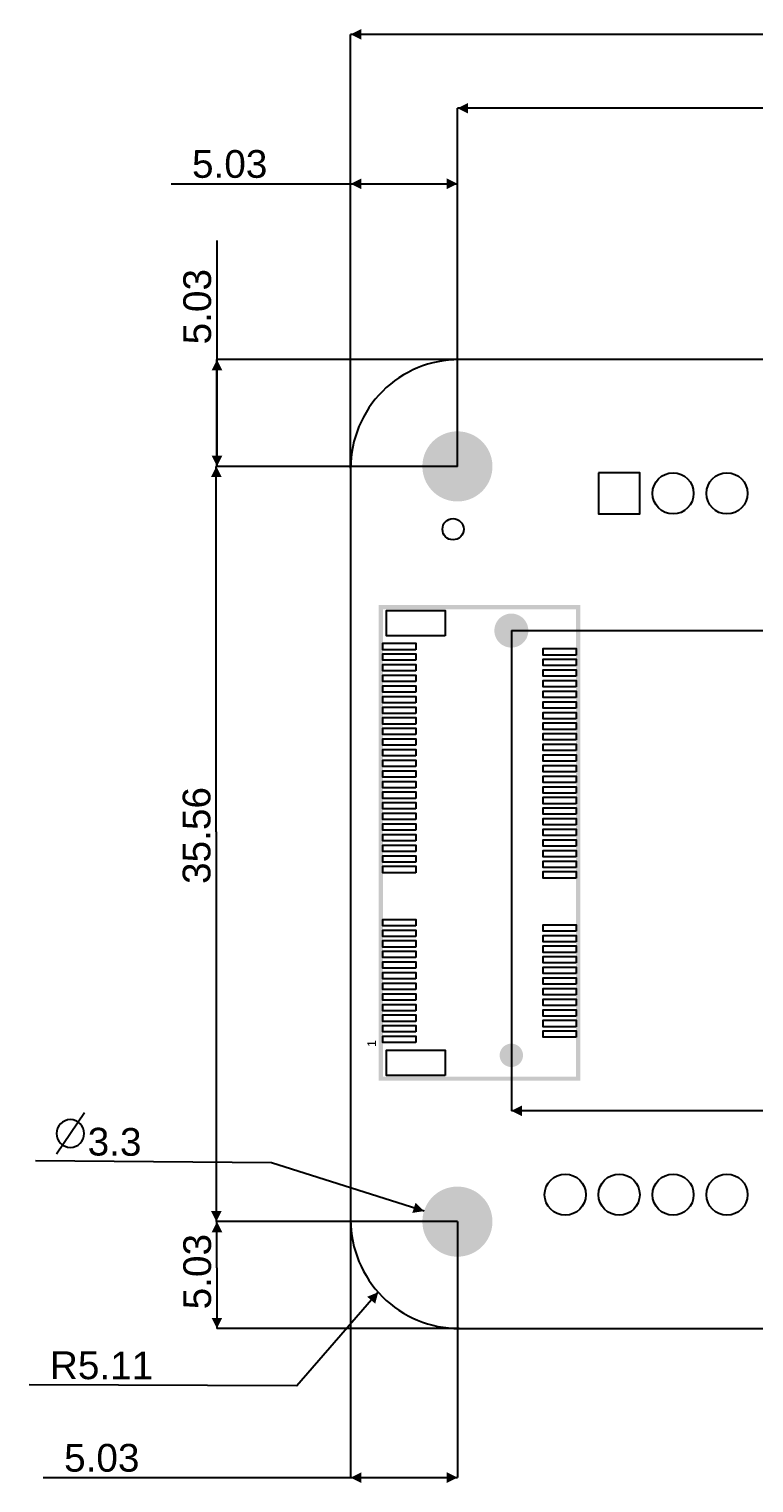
# Model space of a CAD drawing. Header units: millimetres. Extents: x -156 to 264, y -126 to 171.
# Drawn here: x -60.8 to -26.6, y -7.3 to 61.2 of the extents above; entities that cross this region are included whole.
import ezdxf

# ---------------------------------------------------------------- set-up
doc = ezdxf.new("R2010")
doc.units = ezdxf.units.MM
doc.header["$MEASUREMENT"] = 0
doc.layers.add('DIMENSION', color=7, linetype='Continuous', true_color=0xffffff)

msp = doc.modelspace()

# ---------------------------------------------------------------- hatches: boundary and pattern name
at = {"layer": 'DIMENSION'}
for points in [[(-45.12, 61.182), (-45.62, 60.932), (-45.12, 60.682)], [(-40.09, 57.704), (-40.59, 57.454), (-40.09, 57.204)], [(-45.12, 54.148), (-45.62, 53.898), (-45.12, 53.648)], [(-41.09, 53.648), (-40.59, 53.898), (-41.09, 54.148)], [(-51.669, 45.12), (-51.919, 45.62), (-52.169, 45.12)], [(-38.94, 40.59), (-38.94, 40.627), (-38.942, 40.664), (-38.944, 40.701), (-38.947, 40.738), (-38.951, 40.776), (-38.955, 40.814), (-38.961, 40.852), (-38.968, 40.89), (-38.975, 40.929), (-38.984, 40.967), (-38.993, 41.006), (-39.004, 41.044), (-39.015, 41.082), (-39.028, 41.121), (-39.041, 41.159), (-39.056, 41.197), (-39.071, 41.235), (-39.088, 41.273), (-39.106, 41.311), (-39.124, 41.348), (-39.144, 41.385), (-39.165, 41.421), (-39.186, 41.457), (-39.209, 41.493), (-39.233, 41.528), (-39.257, 41.563), (-39.283, 41.597), (-39.309, 41.63), (-39.336, 41.663), (-39.364, 41.695), (-39.393, 41.726), (-39.423, 41.757), (-39.454, 41.787), (-39.485, 41.816), (-39.517, 41.844), (-39.55, 41.871), (-39.583, 41.897), (-39.617, 41.923), (-39.652, 41.947), (-39.687, 41.971), (-39.723, 41.994), (-39.759, 42.015), (-39.795, 42.036), (-39.832, 42.056), (-39.869, 42.074), (-39.907, 42.092), (-39.945, 42.109), (-39.983, 42.124), (-40.021, 42.139), (-40.059, 42.152), (-40.098, 42.165), (-40.136, 42.176), (-40.174, 42.187), (-40.213, 42.196), (-40.251, 42.205), (-40.29, 42.212), (-40.328, 42.219), (-40.366, 42.225), (-40.404, 42.229), (-40.442, 42.233), (-40.479, 42.236), (-40.516, 42.238), (-40.553, 42.24), (-40.59, 42.24), (-40.627, 42.24), (-40.664, 42.238), (-40.701, 42.236), (-40.738, 42.233), (-40.776, 42.229), (-40.814, 42.225), (-40.852, 42.219), (-40.89, 42.212), (-40.929, 42.205), (-40.967, 42.196), (-41.006, 42.187), (-41.044, 42.176), (-41.082, 42.165), (-41.121, 42.152), (-41.159, 42.139), (-41.197, 42.124), (-41.235, 42.109), (-41.273, 42.092), (-41.311, 42.074), (-41.348, 42.056), (-41.385, 42.036), (-41.421, 42.015), (-41.457, 41.994), (-41.493, 41.971), (-41.528, 41.947), (-41.563, 41.923), (-41.597, 41.897), (-41.63, 41.871), (-41.663, 41.844), (-41.695, 41.816), (-41.726, 41.787), (-41.757, 41.757), (-41.787, 41.726), (-41.816, 41.695), (-41.844, 41.663), (-41.871, 41.63), (-41.897, 41.597), (-41.923, 41.563), (-41.947, 41.528), (-41.971, 41.493), (-41.994, 41.457), (-42.015, 41.421), (-42.036, 41.385), (-42.056, 41.348), (-42.074, 41.311), (-42.092, 41.273), (-42.109, 41.235), (-42.124, 41.197), (-42.139, 41.159), (-42.152, 41.121), (-42.165, 41.082), (-42.176, 41.044), (-42.187, 41.006), (-42.196, 40.967), (-42.205, 40.929), (-42.212, 40.89), (-42.219, 40.852), (-42.225, 40.814), (-42.229, 40.776), (-42.233, 40.738), (-42.236, 40.701), (-42.238, 40.664), (-42.24, 40.627), (-42.24, 40.59), (-42.24, 40.553), (-42.238, 40.516), (-42.236, 40.479), (-42.233, 40.442), (-42.229, 40.404), (-42.225, 40.366), (-42.219, 40.328), (-42.212, 40.29), (-42.205, 40.251), (-42.196, 40.213), (-42.187, 40.174), (-42.176, 40.136), (-42.165, 40.098), (-42.152, 40.059), (-42.139, 40.021), (-42.124, 39.983), (-42.109, 39.945), (-42.092, 39.907), (-42.074, 39.869), (-42.056, 39.832), (-42.036, 39.795), (-42.015, 39.759), (-41.994, 39.723), (-41.971, 39.687), (-41.947, 39.652), (-41.923, 39.617), (-41.897, 39.583), (-41.871, 39.55), (-41.844, 39.517), (-41.816, 39.485), (-41.787, 39.454), (-41.757, 39.423), (-41.726, 39.393), (-41.695, 39.364), (-41.663, 39.336), (-41.63, 39.309), (-41.597, 39.283), (-41.563, 39.257), (-41.528, 39.233), (-41.493, 39.209), (-41.457, 39.186), (-41.421, 39.165), (-41.385, 39.144), (-41.348, 39.124), (-41.311, 39.106), (-41.273, 39.088), (-41.235, 39.071), (-41.197, 39.056), (-41.159, 39.041), (-41.121, 39.028), (-41.082, 39.015), (-41.044, 39.004), (-41.006, 38.993), (-40.967, 38.984), (-40.929, 38.975), (-40.89, 38.968), (-40.852, 38.961), (-40.814, 38.955), (-40.776, 38.951), (-40.738, 38.947), (-40.701, 38.944), (-40.664, 38.942), (-40.627, 38.94), (-40.59, 38.94), (-40.553, 38.94), (-40.516, 38.942), (-40.479, 38.944), (-40.442, 38.947), (-40.404, 38.951), (-40.366, 38.955), (-40.328, 38.961), (-40.29, 38.968), (-40.251, 38.975), (-40.213, 38.984), (-40.174, 38.993), (-40.136, 39.004), (-40.098, 39.015), (-40.059, 39.028), (-40.021, 39.041), (-39.983, 39.056), (-39.945, 39.071), (-39.907, 39.088), (-39.869, 39.106), (-39.832, 39.124), (-39.795, 39.144), (-39.759, 39.165), (-39.723, 39.186), (-39.687, 39.209), (-39.652, 39.233), (-39.617, 39.257), (-39.583, 39.283), (-39.55, 39.309), (-39.517, 39.336), (-39.485, 39.364), (-39.454, 39.393), (-39.423, 39.423), (-39.393, 39.454), (-39.364, 39.485), (-39.336, 39.517), (-39.309, 39.55), (-39.283, 39.583), (-39.257, 39.617), (-39.233, 39.652), (-39.209, 39.687), (-39.186, 39.723), (-39.165, 39.759), (-39.144, 39.795), (-39.124, 39.832), (-39.106, 39.869), (-39.088, 39.907), (-39.071, 39.945), (-39.056, 39.983), (-39.041, 40.021), (-39.028, 40.059), (-39.015, 40.098), (-39.004, 40.136), (-38.993, 40.174), (-38.984, 40.213), (-38.975, 40.251), (-38.968, 40.29), (-38.961, 40.328), (-38.955, 40.366), (-38.951, 40.404), (-38.947, 40.442), (-38.944, 40.479), (-38.942, 40.516), (-38.94, 40.553)], [(-52.169, 41.09), (-51.919, 40.59), (-51.669, 41.09)], [(-51.699, 40.09), (-51.949, 40.59), (-52.199, 40.09)], [(-37.249, 32.86), (-37.25, 32.878), (-37.25, 32.896), (-37.251, 32.914), (-37.253, 32.932), (-37.254, 32.95), (-37.257, 32.968), (-37.26, 32.987), (-37.263, 33.005), (-37.266, 33.024), (-37.271, 33.043), (-37.275, 33.061), (-37.28, 33.08), (-37.286, 33.099), (-37.292, 33.117), (-37.299, 33.136), (-37.306, 33.154), (-37.313, 33.173), (-37.321, 33.191), (-37.33, 33.209), (-37.339, 33.227), (-37.348, 33.245), (-37.358, 33.263), (-37.369, 33.28), (-37.38, 33.298), (-37.391, 33.315), (-37.403, 33.331), (-37.416, 33.348), (-37.428, 33.364), (-37.442, 33.38), (-37.455, 33.396), (-37.469, 33.411), (-37.484, 33.426), (-37.499, 33.44), (-37.514, 33.454), (-37.529, 33.468), (-37.545, 33.481), (-37.561, 33.494), (-37.578, 33.506), (-37.595, 33.518), (-37.612, 33.529), (-37.629, 33.54), (-37.646, 33.551), (-37.664, 33.561), (-37.682, 33.571), (-37.7, 33.58), (-37.718, 33.588), (-37.737, 33.596), (-37.755, 33.604), (-37.773, 33.611), (-37.792, 33.617), (-37.811, 33.623), (-37.829, 33.629), (-37.848, 33.634), (-37.867, 33.639), (-37.885, 33.643), (-37.904, 33.647), (-37.922, 33.65), (-37.941, 33.653), (-37.959, 33.655), (-37.978, 33.657), (-37.996, 33.658), (-38.014, 33.659), (-38.032, 33.66), (-38.049, 33.66), (-38.067, 33.66), (-38.085, 33.659), (-38.103, 33.658), (-38.121, 33.657), (-38.14, 33.655), (-38.158, 33.653), (-38.176, 33.65), (-38.195, 33.647), (-38.214, 33.643), (-38.232, 33.639), (-38.251, 33.634), (-38.27, 33.629), (-38.288, 33.623), (-38.307, 33.617), (-38.325, 33.611), (-38.344, 33.604), (-38.362, 33.596), (-38.381, 33.588), (-38.399, 33.58), (-38.417, 33.571), (-38.435, 33.561), (-38.452, 33.551), (-38.47, 33.54), (-38.487, 33.529), (-38.504, 33.518), (-38.521, 33.506), (-38.537, 33.494), (-38.554, 33.481), (-38.57, 33.468), (-38.585, 33.454), (-38.6, 33.44), (-38.615, 33.426), (-38.63, 33.411), (-38.644, 33.396), (-38.657, 33.38), (-38.67, 33.364), (-38.683, 33.348), (-38.696, 33.331), (-38.708, 33.315), (-38.719, 33.298), (-38.73, 33.28), (-38.74, 33.263), (-38.75, 33.245), (-38.76, 33.227), (-38.769, 33.209), (-38.778, 33.191), (-38.786, 33.173), (-38.793, 33.154), (-38.8, 33.136), (-38.807, 33.117), (-38.813, 33.099), (-38.819, 33.08), (-38.824, 33.061), (-38.828, 33.043), (-38.832, 33.024), (-38.836, 33.005), (-38.839, 32.987), (-38.842, 32.968), (-38.844, 32.95), (-38.846, 32.932), (-38.848, 32.914), (-38.849, 32.896), (-38.849, 32.878), (-38.849, 32.86), (-38.849, 32.842), (-38.849, 32.824), (-38.848, 32.806), (-38.846, 32.788), (-38.844, 32.77), (-38.842, 32.751), (-38.839, 32.733), (-38.836, 32.714), (-38.832, 32.696), (-38.828, 32.677), (-38.824, 32.658), (-38.819, 32.64), (-38.813, 32.621), (-38.807, 32.603), (-38.8, 32.584), (-38.793, 32.565), (-38.786, 32.547), (-38.778, 32.529), (-38.769, 32.511), (-38.76, 32.492), (-38.75, 32.475), (-38.74, 32.457), (-38.73, 32.439), (-38.719, 32.422), (-38.708, 32.405), (-38.696, 32.388), (-38.683, 32.372), (-38.67, 32.356), (-38.657, 32.34), (-38.644, 32.324), (-38.63, 32.309), (-38.615, 32.294), (-38.6, 32.28), (-38.585, 32.266), (-38.57, 32.252), (-38.554, 32.239), (-38.537, 32.226), (-38.521, 32.214), (-38.504, 32.202), (-38.487, 32.19), (-38.47, 32.179), (-38.452, 32.169), (-38.435, 32.159), (-38.417, 32.149), (-38.399, 32.14), (-38.381, 32.132), (-38.362, 32.124), (-38.344, 32.116), (-38.325, 32.109), (-38.307, 32.102), (-38.288, 32.096), (-38.27, 32.091), (-38.251, 32.086), (-38.232, 32.081), (-38.214, 32.077), (-38.195, 32.073), (-38.176, 32.07), (-38.158, 32.067), (-38.14, 32.065), (-38.121, 32.063), (-38.103, 32.062), (-38.085, 32.061), (-38.067, 32.06), (-38.049, 32.06), (-38.032, 32.06), (-38.014, 32.061), (-37.996, 32.062), (-37.978, 32.063), (-37.959, 32.065), (-37.941, 32.067), (-37.922, 32.07), (-37.904, 32.073), (-37.885, 32.077), (-37.867, 32.081), (-37.848, 32.086), (-37.829, 32.091), (-37.811, 32.096), (-37.792, 32.102), (-37.773, 32.109), (-37.755, 32.116), (-37.737, 32.124), (-37.718, 32.132), (-37.7, 32.14), (-37.682, 32.149), (-37.664, 32.159), (-37.646, 32.169), (-37.629, 32.179), (-37.612, 32.19), (-37.595, 32.202), (-37.578, 32.214), (-37.561, 32.226), (-37.545, 32.239), (-37.529, 32.252), (-37.514, 32.266), (-37.499, 32.28), (-37.484, 32.294), (-37.469, 32.309), (-37.455, 32.324), (-37.442, 32.34), (-37.428, 32.356), (-37.416, 32.372), (-37.403, 32.388), (-37.391, 32.405), (-37.38, 32.422), (-37.369, 32.439), (-37.358, 32.457), (-37.348, 32.475), (-37.339, 32.492), (-37.33, 32.511), (-37.321, 32.529), (-37.313, 32.547), (-37.306, 32.565), (-37.299, 32.584), (-37.292, 32.603), (-37.286, 32.621), (-37.28, 32.64), (-37.275, 32.658), (-37.271, 32.677), (-37.266, 32.696), (-37.263, 32.714), (-37.26, 32.733), (-37.257, 32.751), (-37.254, 32.77), (-37.253, 32.788), (-37.251, 32.806), (-37.25, 32.824), (-37.25, 32.842)], [(-37.499, 12.86), (-37.499, 12.873), (-37.5, 12.885), (-37.501, 12.897), (-37.502, 12.91), (-37.503, 12.922), (-37.504, 12.935), (-37.506, 12.948), (-37.508, 12.96), (-37.511, 12.973), (-37.514, 12.986), (-37.517, 12.999), (-37.521, 13.012), (-37.524, 13.025), (-37.529, 13.037), (-37.533, 13.05), (-37.538, 13.063), (-37.543, 13.076), (-37.549, 13.088), (-37.555, 13.101), (-37.561, 13.113), (-37.567, 13.125), (-37.574, 13.137), (-37.581, 13.149), (-37.589, 13.161), (-37.597, 13.173), (-37.605, 13.185), (-37.614, 13.196), (-37.622, 13.207), (-37.631, 13.218), (-37.641, 13.229), (-37.65, 13.239), (-37.66, 13.249), (-37.671, 13.259), (-37.681, 13.269), (-37.692, 13.278), (-37.703, 13.287), (-37.714, 13.296), (-37.725, 13.305), (-37.737, 13.313), (-37.748, 13.321), (-37.76, 13.328), (-37.772, 13.336), (-37.784, 13.342), (-37.797, 13.349), (-37.809, 13.355), (-37.822, 13.361), (-37.834, 13.367), (-37.847, 13.372), (-37.86, 13.377), (-37.872, 13.381), (-37.885, 13.385), (-37.898, 13.389), (-37.911, 13.393), (-37.924, 13.396), (-37.936, 13.399), (-37.949, 13.401), (-37.962, 13.403), (-37.975, 13.405), (-37.987, 13.407), (-38, 13.408), (-38.012, 13.409), (-38.025, 13.41), (-38.037, 13.41), (-38.049, 13.41), (-38.062, 13.41), (-38.074, 13.41), (-38.086, 13.409), (-38.099, 13.408), (-38.111, 13.407), (-38.124, 13.405), (-38.137, 13.403), (-38.149, 13.401), (-38.162, 13.399), (-38.175, 13.396), (-38.188, 13.393), (-38.201, 13.389), (-38.213, 13.385), (-38.226, 13.381), (-38.239, 13.377), (-38.252, 13.372), (-38.264, 13.367), (-38.277, 13.361), (-38.29, 13.355), (-38.302, 13.349), (-38.314, 13.342), (-38.326, 13.336), (-38.338, 13.328), (-38.35, 13.321), (-38.362, 13.313), (-38.373, 13.305), (-38.385, 13.296), (-38.396, 13.287), (-38.407, 13.278), (-38.418, 13.269), (-38.428, 13.259), (-38.438, 13.249), (-38.448, 13.239), (-38.458, 13.229), (-38.467, 13.218), (-38.476, 13.207), (-38.485, 13.196), (-38.494, 13.185), (-38.502, 13.173), (-38.51, 13.161), (-38.517, 13.149), (-38.524, 13.137), (-38.531, 13.125), (-38.538, 13.113), (-38.544, 13.101), (-38.55, 13.088), (-38.555, 13.076), (-38.561, 13.063), (-38.566, 13.05), (-38.57, 13.037), (-38.574, 13.025), (-38.578, 13.012), (-38.582, 12.999), (-38.585, 12.986), (-38.588, 12.973), (-38.59, 12.96), (-38.592, 12.948), (-38.594, 12.935), (-38.596, 12.922), (-38.597, 12.91), (-38.598, 12.897), (-38.599, 12.885), (-38.599, 12.873), (-38.599, 12.86), (-38.599, 12.848), (-38.599, 12.836), (-38.598, 12.823), (-38.597, 12.811), (-38.596, 12.798), (-38.594, 12.786), (-38.592, 12.773), (-38.59, 12.76), (-38.588, 12.748), (-38.585, 12.735), (-38.582, 12.722), (-38.578, 12.709), (-38.574, 12.696), (-38.57, 12.683), (-38.566, 12.671), (-38.561, 12.658), (-38.555, 12.645), (-38.55, 12.633), (-38.544, 12.62), (-38.538, 12.608), (-38.531, 12.595), (-38.524, 12.583), (-38.517, 12.571), (-38.51, 12.559), (-38.502, 12.548), (-38.494, 12.536), (-38.485, 12.525), (-38.476, 12.514), (-38.467, 12.503), (-38.458, 12.492), (-38.448, 12.482), (-38.438, 12.471), (-38.428, 12.462), (-38.418, 12.452), (-38.407, 12.443), (-38.396, 12.433), (-38.385, 12.425), (-38.373, 12.416), (-38.362, 12.408), (-38.35, 12.4), (-38.338, 12.393), (-38.326, 12.385), (-38.314, 12.378), (-38.302, 12.372), (-38.29, 12.366), (-38.277, 12.36), (-38.264, 12.354), (-38.252, 12.349), (-38.239, 12.344), (-38.226, 12.34), (-38.213, 12.335), (-38.201, 12.332), (-38.188, 12.328), (-38.175, 12.325), (-38.162, 12.322), (-38.149, 12.32), (-38.137, 12.317), (-38.124, 12.315), (-38.111, 12.314), (-38.099, 12.313), (-38.086, 12.312), (-38.074, 12.311), (-38.062, 12.311), (-38.049, 12.31), (-38.037, 12.311), (-38.025, 12.311), (-38.012, 12.312), (-38, 12.313), (-37.987, 12.314), (-37.975, 12.315), (-37.962, 12.317), (-37.949, 12.32), (-37.936, 12.322), (-37.924, 12.325), (-37.911, 12.328), (-37.898, 12.332), (-37.885, 12.335), (-37.872, 12.34), (-37.86, 12.344), (-37.847, 12.349), (-37.834, 12.354), (-37.822, 12.36), (-37.809, 12.366), (-37.797, 12.372), (-37.784, 12.378), (-37.772, 12.385), (-37.76, 12.393), (-37.748, 12.4), (-37.737, 12.408), (-37.725, 12.416), (-37.714, 12.425), (-37.703, 12.433), (-37.692, 12.443), (-37.681, 12.452), (-37.671, 12.462), (-37.66, 12.471), (-37.65, 12.482), (-37.641, 12.492), (-37.631, 12.503), (-37.622, 12.514), (-37.614, 12.525), (-37.605, 12.536), (-37.597, 12.548), (-37.589, 12.559), (-37.581, 12.571), (-37.574, 12.583), (-37.567, 12.595), (-37.561, 12.608), (-37.555, 12.62), (-37.549, 12.633), (-37.543, 12.645), (-37.538, 12.658), (-37.533, 12.671), (-37.529, 12.683), (-37.524, 12.696), (-37.521, 12.709), (-37.517, 12.722), (-37.514, 12.735), (-37.511, 12.748), (-37.508, 12.76), (-37.506, 12.773), (-37.504, 12.786), (-37.503, 12.798), (-37.502, 12.811), (-37.501, 12.823), (-37.5, 12.836), (-37.499, 12.848)], [(-37.55, 10.496), (-38.05, 10.246), (-37.55, 9.996)], [(-38.94, 5.03), (-38.94, 5.067), (-38.942, 5.104), (-38.944, 5.141), (-38.947, 5.178), (-38.951, 5.216), (-38.955, 5.254), (-38.961, 5.292), (-38.968, 5.33), (-38.975, 5.369), (-38.984, 5.407), (-38.993, 5.446), (-39.004, 5.484), (-39.015, 5.522), (-39.028, 5.561), (-39.041, 5.599), (-39.056, 5.637), (-39.071, 5.675), (-39.088, 5.713), (-39.106, 5.751), (-39.124, 5.788), (-39.144, 5.825), (-39.165, 5.861), (-39.186, 5.897), (-39.209, 5.933), (-39.233, 5.968), (-39.257, 6.003), (-39.283, 6.037), (-39.309, 6.07), (-39.336, 6.103), (-39.364, 6.135), (-39.393, 6.166), (-39.423, 6.197), (-39.454, 6.227), (-39.485, 6.256), (-39.517, 6.284), (-39.55, 6.311), (-39.583, 6.337), (-39.617, 6.363), (-39.652, 6.387), (-39.687, 6.411), (-39.723, 6.434), (-39.759, 6.455), (-39.795, 6.476), (-39.832, 6.496), (-39.869, 6.514), (-39.907, 6.532), (-39.945, 6.549), (-39.983, 6.564), (-40.021, 6.579), (-40.059, 6.592), (-40.098, 6.605), (-40.136, 6.616), (-40.174, 6.627), (-40.213, 6.636), (-40.251, 6.645), (-40.29, 6.652), (-40.328, 6.659), (-40.366, 6.665), (-40.404, 6.669), (-40.442, 6.673), (-40.479, 6.676), (-40.516, 6.678), (-40.553, 6.68), (-40.59, 6.68), (-40.627, 6.68), (-40.664, 6.678), (-40.701, 6.676), (-40.738, 6.673), (-40.776, 6.669), (-40.814, 6.665), (-40.852, 6.659), (-40.89, 6.652), (-40.929, 6.645), (-40.967, 6.636), (-41.006, 6.627), (-41.044, 6.616), (-41.082, 6.605), (-41.121, 6.592), (-41.159, 6.579), (-41.197, 6.564), (-41.235, 6.549), (-41.273, 6.532), (-41.311, 6.514), (-41.348, 6.496), (-41.385, 6.476), (-41.421, 6.455), (-41.457, 6.434), (-41.493, 6.411), (-41.528, 6.387), (-41.563, 6.363), (-41.597, 6.337), (-41.63, 6.311), (-41.663, 6.284), (-41.695, 6.256), (-41.726, 6.227), (-41.757, 6.197), (-41.787, 6.166), (-41.816, 6.135), (-41.844, 6.103), (-41.871, 6.07), (-41.897, 6.037), (-41.923, 6.003), (-41.947, 5.968), (-41.971, 5.933), (-41.994, 5.897), (-42.015, 5.861), (-42.036, 5.825), (-42.056, 5.788), (-42.074, 5.751), (-42.092, 5.713), (-42.109, 5.675), (-42.124, 5.637), (-42.139, 5.599), (-42.152, 5.561), (-42.165, 5.522), (-42.176, 5.484), (-42.187, 5.446), (-42.196, 5.407), (-42.205, 5.369), (-42.212, 5.33), (-42.219, 5.292), (-42.225, 5.254), (-42.229, 5.216), (-42.233, 5.178), (-42.236, 5.141), (-42.238, 5.104), (-42.24, 5.067), (-42.24, 5.03), (-42.24, 4.993), (-42.238, 4.956), (-42.236, 4.919), (-42.233, 4.882), (-42.229, 4.844), (-42.225, 4.806), (-42.219, 4.768), (-42.212, 4.73), (-42.205, 4.691), (-42.196, 4.653), (-42.187, 4.614), (-42.176, 4.576), (-42.165, 4.538), (-42.152, 4.499), (-42.139, 4.461), (-42.124, 4.423), (-42.109, 4.385), (-42.092, 4.347), (-42.074, 4.309), (-42.056, 4.272), (-42.036, 4.235), (-42.015, 4.199), (-41.994, 4.163), (-41.971, 4.127), (-41.947, 4.092), (-41.923, 4.057), (-41.897, 4.023), (-41.871, 3.99), (-41.844, 3.957), (-41.816, 3.925), (-41.787, 3.894), (-41.757, 3.863), (-41.726, 3.833), (-41.695, 3.804), (-41.663, 3.776), (-41.63, 3.749), (-41.597, 3.723), (-41.563, 3.697), (-41.528, 3.673), (-41.493, 3.649), (-41.457, 3.626), (-41.421, 3.605), (-41.385, 3.584), (-41.348, 3.564), (-41.311, 3.546), (-41.273, 3.528), (-41.235, 3.511), (-41.197, 3.496), (-41.159, 3.481), (-41.121, 3.468), (-41.082, 3.455), (-41.044, 3.444), (-41.006, 3.433), (-40.967, 3.424), (-40.929, 3.415), (-40.89, 3.408), (-40.852, 3.401), (-40.814, 3.395), (-40.776, 3.391), (-40.738, 3.387), (-40.701, 3.384), (-40.664, 3.382), (-40.627, 3.38), (-40.59, 3.38), (-40.553, 3.38), (-40.516, 3.382), (-40.479, 3.384), (-40.442, 3.387), (-40.404, 3.391), (-40.366, 3.395), (-40.328, 3.401), (-40.29, 3.408), (-40.251, 3.415), (-40.213, 3.424), (-40.174, 3.433), (-40.136, 3.444), (-40.098, 3.455), (-40.059, 3.468), (-40.021, 3.481), (-39.983, 3.496), (-39.945, 3.511), (-39.907, 3.528), (-39.869, 3.546), (-39.832, 3.564), (-39.795, 3.584), (-39.759, 3.605), (-39.723, 3.626), (-39.687, 3.649), (-39.652, 3.673), (-39.617, 3.697), (-39.583, 3.723), (-39.55, 3.749), (-39.517, 3.776), (-39.485, 3.804), (-39.454, 3.833), (-39.423, 3.863), (-39.393, 3.894), (-39.364, 3.925), (-39.336, 3.957), (-39.309, 3.99), (-39.283, 4.023), (-39.257, 4.057), (-39.233, 4.092), (-39.209, 4.127), (-39.186, 4.163), (-39.165, 4.199), (-39.144, 4.235), (-39.124, 4.272), (-39.106, 4.309), (-39.088, 4.347), (-39.071, 4.385), (-39.056, 4.423), (-39.041, 4.461), (-39.028, 4.499), (-39.015, 4.538), (-39.004, 4.576), (-38.993, 4.614), (-38.984, 4.653), (-38.975, 4.691), (-38.968, 4.73), (-38.961, 4.768), (-38.955, 4.806), (-38.951, 4.844), (-38.947, 4.882), (-38.944, 4.919), (-38.942, 4.956), (-38.94, 4.993)], [(-52.199, 5.53), (-51.949, 5.03), (-51.699, 5.53)], [(-42.715, 5.44), (-42.163, 5.528), (-42.564, 5.917)], [(-51.67, 4.53), (-51.92, 5.03), (-52.17, 4.53)], [(-44.462, 1.166), (-44.322, 1.707), (-44.839, 1.494)], [(-52.17, 0.5), (-51.92, 0), (-51.67, 0.5)], [(-45.12, -6.772), (-45.62, -7.022), (-45.12, -7.272)], [(-41.09, -7.272), (-40.59, -7.022), (-41.09, -6.772)]]:
    msp.add_hatch(color=256, dxfattribs=at).paths.add_polyline_path(points, flags=0)
at = {"layer": 'DIMENSION', "extrusion": (0, 0, -1)}
h = msp.add_hatch(color=256, dxfattribs=at)
h.paths.add_polyline_path([(44.3, 11.66), (44.3, 34.06), (34.8, 34.06), (34.8, 11.66)], flags=0)
h.paths.add_polyline_path([(35, 11.86), (44.1, 11.86), (44.1, 33.86), (35, 33.86)], flags=0)

# ---------------------------------------------------------------- linework, layer by layer
at = {"layer": 'DIMENSION'}
for p, q in [((-5.11, 45.62), (-40.51, 45.62)), ((-45.62, 40.51), (-45.62, 5.11)), ((-40.51, 0), (-5.11, 0))]:
    msp.add_line(p, q, dxfattribs=at)
for points in [[(-45.62, 40.51), (-45.62, 60.932)], [(-23.78, 60.932), (-45.62, 60.932)], [(-40.59, 40.59), (-40.59, 57.454)], [(-23.718, 57.454), (-40.59, 57.454)], [(-54.074, 53.898), (-45.62, 53.898)], [(-45.62, 40.51), (-45.62, 53.898)], [(-45.62, 53.898), (-40.59, 53.898)], [(-45.62, 53.898), (-40.59, 53.898)], [(-40.59, 40.59), (-40.59, 53.898)], [(-51.919, 51.233), (-51.919, 45.62)], [(-40.51, 45.62), (-51.919, 45.62)], [(-51.919, 45.62), (-51.919, 40.59)], [(-51.919, 40.59), (-51.919, 45.62)], [(-40.59, 40.59), (-51.949, 40.59)], [(-51.949, 23.378), (-51.949, 40.59)], [(-40.59, 40.59), (-51.919, 40.59)], [(-38.05, 32.86), (-11.908, 32.86)], [(-38.05, 32.86), (-38.05, 10.246)], [(-51.949, 23.378), (-51.949, 5.03)], [(-58.163, 10.153), (-59.484, 8.205)], [(-22.268, 10.246), (-38.05, 10.246)], [(-42.163, 5.528), (-49.344, 7.8), (-60.466, 7.886)], [(-40.59, 5.03), (-51.949, 5.03)], [(-40.59, 5.03), (-51.92, 5.03)], [(-51.92, 2.86), (-51.92, 5.03)], [(-45.62, 5.11), (-45.62, -7.022)], [(-40.59, 5.03), (-40.59, -7.022)], [(-51.92, 2.86), (-51.92, 0)], [(-44.322, 1.707), (-48.154, -2.7), (-60.772, -2.658)], [(-40.51, 0), (-51.92, 0)], [(-60.101, -7.022), (-45.62, -7.022)], [(-45.62, -7.022), (-40.59, -7.022)], [(-45.62, -7.022), (-40.59, -7.022)]]:
    msp.add_lwpolyline(points, dxfattribs=at)
for points in [[(-33.94, 40.29), (-33.94, 38.35), (-32, 38.35), (-32, 40.29)], [(-41.175, 32.61), (-43.925, 32.61), (-43.925, 33.81), (-41.175, 33.81)], [(-42.55, 31.96), (-44.1, 31.96), (-44.1, 32.26), (-42.55, 32.26)], [(-42.55, 31.46), (-44.1, 31.46), (-44.1, 31.76), (-42.55, 31.76)], [(-35, 31.71), (-36.55, 31.71), (-36.55, 32.01), (-35, 32.01)], [(-35, 31.21), (-36.55, 31.21), (-36.55, 31.51), (-35, 31.51)], [(-42.55, 30.96), (-44.1, 30.96), (-44.1, 31.26), (-42.55, 31.26)], [(-35, 30.71), (-36.55, 30.71), (-36.55, 31.01), (-35, 31.01)], [(-42.55, 30.46), (-44.1, 30.46), (-44.1, 30.76), (-42.55, 30.76)], [(-42.55, 29.96), (-44.1, 29.96), (-44.1, 30.26), (-42.55, 30.26)], [(-35, 30.21), (-36.55, 30.21), (-36.55, 30.51), (-35, 30.51)], [(-42.55, 29.46), (-44.1, 29.46), (-44.1, 29.76), (-42.55, 29.76)], [(-35, 29.71), (-36.55, 29.71), (-36.55, 30.01), (-35, 30.01)], [(-35, 29.21), (-36.55, 29.21), (-36.55, 29.51), (-35, 29.51)], [(-42.55, 28.96), (-44.1, 28.96), (-44.1, 29.26), (-42.55, 29.26)], [(-42.55, 28.46), (-44.1, 28.46), (-44.1, 28.76), (-42.55, 28.76)], [(-35, 28.71), (-36.55, 28.71), (-36.55, 29.01), (-35, 29.01)], [(-42.55, 27.96), (-44.1, 27.96), (-44.1, 28.26), (-42.55, 28.26)], [(-35, 28.21), (-36.55, 28.21), (-36.55, 28.51), (-35, 28.51)], [(-42.55, 27.46), (-44.1, 27.46), (-44.1, 27.76), (-42.55, 27.76)], [(-35, 27.71), (-36.55, 27.71), (-36.55, 28.01), (-35, 28.01)], [(-35, 27.21), (-36.55, 27.21), (-36.55, 27.51), (-35, 27.51)], [(-42.55, 26.96), (-44.1, 26.96), (-44.1, 27.26), (-42.55, 27.26)], [(-42.55, 26.46), (-44.1, 26.46), (-44.1, 26.76), (-42.55, 26.76)], [(-35, 26.71), (-36.55, 26.71), (-36.55, 27.01), (-35, 27.01)], [(-42.55, 25.96), (-44.1, 25.96), (-44.1, 26.26), (-42.55, 26.26)], [(-35, 26.21), (-36.55, 26.21), (-36.55, 26.51), (-35, 26.51)], [(-42.55, 25.46), (-44.1, 25.46), (-44.1, 25.76), (-42.55, 25.76)], [(-35, 25.71), (-36.55, 25.71), (-36.55, 26.01), (-35, 26.01)], [(-35, 25.21), (-36.55, 25.21), (-36.55, 25.51), (-35, 25.51)], [(-42.55, 24.96), (-44.1, 24.96), (-44.1, 25.26), (-42.55, 25.26)], [(-42.55, 24.46), (-44.1, 24.46), (-44.1, 24.76), (-42.55, 24.76)], [(-35, 24.71), (-36.55, 24.71), (-36.55, 25.01), (-35, 25.01)], [(-42.55, 23.96), (-44.1, 23.96), (-44.1, 24.26), (-42.55, 24.26)], [(-35, 24.21), (-36.55, 24.21), (-36.55, 24.51), (-35, 24.51)], [(-35, 23.71), (-36.55, 23.71), (-36.55, 24.01), (-35, 24.01)], [(-42.55, 23.46), (-44.1, 23.46), (-44.1, 23.76), (-42.55, 23.76)], [(-35, 23.21), (-36.55, 23.21), (-36.55, 23.51), (-35, 23.51)], [(-42.55, 22.96), (-44.1, 22.96), (-44.1, 23.26), (-42.55, 23.26)], [(-42.55, 22.46), (-44.1, 22.46), (-44.1, 22.76), (-42.55, 22.76)], [(-35, 22.71), (-36.55, 22.71), (-36.55, 23.01), (-35, 23.01)], [(-42.55, 21.96), (-44.1, 21.96), (-44.1, 22.26), (-42.55, 22.26)], [(-35, 22.21), (-36.55, 22.21), (-36.55, 22.51), (-35, 22.51)], [(-35, 21.71), (-36.55, 21.71), (-36.55, 22.01), (-35, 22.01)], [(-42.55, 21.46), (-44.1, 21.46), (-44.1, 21.76), (-42.55, 21.76)], [(-35, 21.21), (-36.55, 21.21), (-36.55, 21.51), (-35, 21.51)], [(-42.55, 18.96), (-44.1, 18.96), (-44.1, 19.26), (-42.55, 19.26)], [(-42.55, 18.46), (-44.1, 18.46), (-44.1, 18.76), (-42.55, 18.76)], [(-35, 18.71), (-36.55, 18.71), (-36.55, 19.01), (-35, 19.01)], [(-35, 18.21), (-36.55, 18.21), (-36.55, 18.51), (-35, 18.51)], [(-42.55, 17.96), (-44.1, 17.96), (-44.1, 18.26), (-42.55, 18.26)], [(-35, 17.71), (-36.55, 17.71), (-36.55, 18.01), (-35, 18.01)], [(-42.55, 17.46), (-44.1, 17.46), (-44.1, 17.76), (-42.55, 17.76)], [(-42.55, 16.96), (-44.1, 16.96), (-44.1, 17.26), (-42.55, 17.26)], [(-35, 17.21), (-36.55, 17.21), (-36.55, 17.51), (-35, 17.51)], [(-42.55, 16.46), (-44.1, 16.46), (-44.1, 16.76), (-42.55, 16.76)], [(-35, 16.71), (-36.55, 16.71), (-36.55, 17.01), (-35, 17.01)], [(-35, 16.21), (-36.55, 16.21), (-36.55, 16.51), (-35, 16.51)], [(-42.55, 15.96), (-44.1, 15.96), (-44.1, 16.26), (-42.55, 16.26)], [(-42.55, 15.46), (-44.1, 15.46), (-44.1, 15.76), (-42.55, 15.76)], [(-35, 15.71), (-36.55, 15.71), (-36.55, 16.01), (-35, 16.01)], [(-42.55, 14.96), (-44.1, 14.96), (-44.1, 15.26), (-42.55, 15.26)], [(-35, 15.21), (-36.55, 15.21), (-36.55, 15.51), (-35, 15.51)], [(-42.55, 14.46), (-44.1, 14.46), (-44.1, 14.76), (-42.55, 14.76)], [(-35, 14.71), (-36.55, 14.71), (-36.55, 15.01), (-35, 15.01)], [(-35, 14.21), (-36.55, 14.21), (-36.55, 14.51), (-35, 14.51)], [(-42.55, 13.96), (-44.1, 13.96), (-44.1, 14.26), (-42.55, 14.26)], [(-42.55, 13.46), (-44.1, 13.46), (-44.1, 13.76), (-42.55, 13.76)], [(-35, 13.71), (-36.55, 13.71), (-36.55, 14.01), (-35, 14.01)], [(-41.175, 11.91), (-43.925, 11.91), (-43.925, 13.11), (-41.175, 13.11)]]:
    msp.add_lwpolyline(points, close=True, dxfattribs=at)
for centre, radius in [((-30.43, 39.32), 0.97), ((-27.89, 39.32), 0.97), ((-40.795, 37.632), 0.5), ((-35.51, 6.3), 0.97), ((-32.97, 6.3), 0.97), ((-30.43, 6.3), 0.97), ((-27.89, 6.3), 0.97)]:
    msp.add_circle(centre, radius, dxfattribs=at)
for centre, radius, start, end in [((-40.51, 40.51), 5.11, 89.99996, 180.00004), ((-58.824, 9.179), 0.653, 0, 180), ((-58.824, 9.179), 0.653, 180, 0), ((-40.51, 5.11), 5.11, 179.99996, 270.00004)]:
    msp.add_arc(centre, radius, start, end, dxfattribs=at)

# ---------------------------------------------------------------- texts
at = {"layer": 'DIMENSION', "char_height": 1.306, "width": 4.68114, "attachment_point": 7, "line_spacing_factor": 0.963855}
for insert in [(-53.095, 54.16), (-59.121, -6.761)]:
    msp.add_mtext('\\fArial;5.03', dxfattribs=dict(at, insert=insert))
at = {"layer": 'DIMENSION', "attachment_point": 7, "line_spacing_factor": 0.963855}
for s, insert, char_height, width, rotation in [('\\fArial;5.03', (-52.18, 46.335), 1.306, 4.68114, 90), ('\\fArial;35.56', (-52.21, 20.929), 1.306, 5.68818, 90), ('\\fArial;1', (-44.43, 13.26), 0.4, 0.5494, 90), ('\\fArial;3.3', (-58.015, 8.128), 1.306, 3.67411, 359.559), ('\\fArial;5.03', (-52.181, 0.9), 1.306, 4.68114, 90), ('\\fArial;R5.11', (-59.791, -2.4), 1.306, 5.66458, 359.812)]:
    msp.add_mtext(s, dxfattribs=dict(at, insert=insert, char_height=char_height, width=width, rotation=rotation))

doc.saveas('drawing.dxf')
